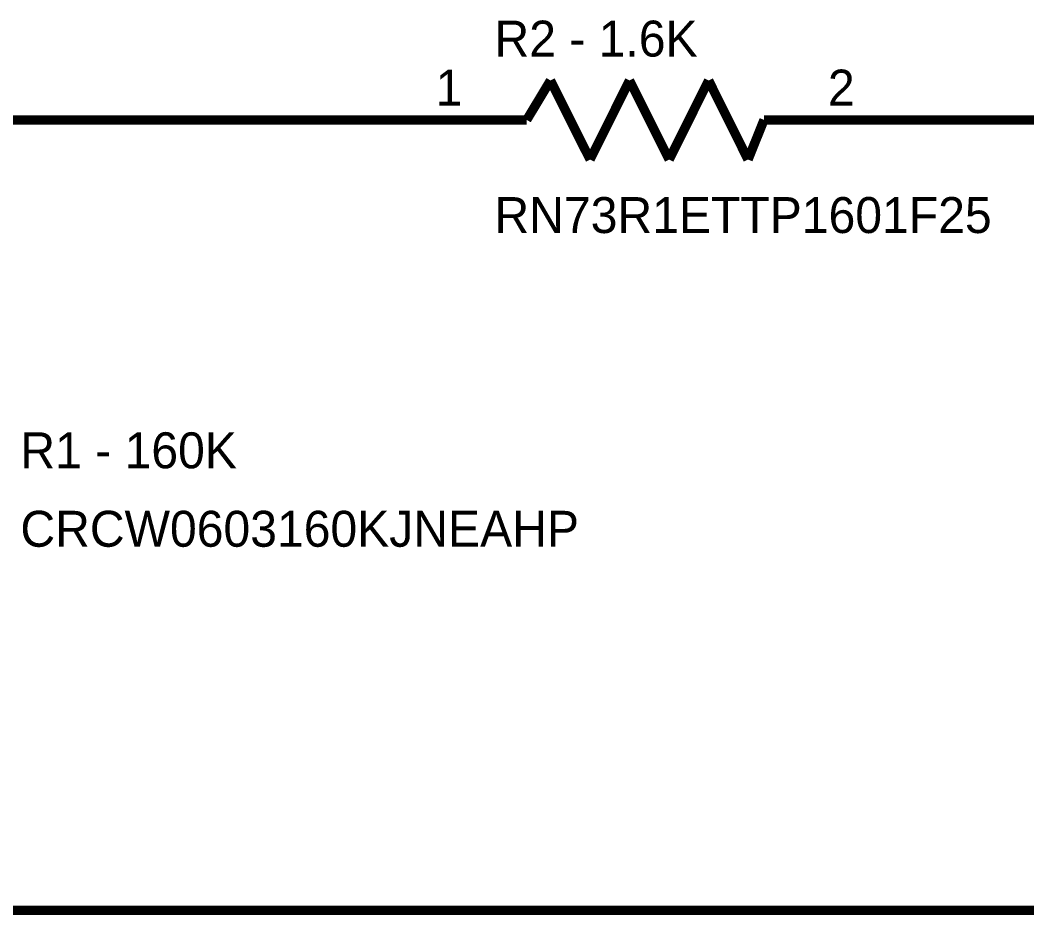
# Model space of a CAD drawing. Header units: inches. Extents: x 0 to 11.8, y 0 to 7.9.
# Drawn here: x 3.659 to 4.933, y 2.594 to 3.726 of the extents above; entities that cross this region are included whole.
import ezdxf

# ---------------------------------------------------------------- set-up
doc = ezdxf.new("R2010")
doc.units = ezdxf.units.IN
doc.header["$MEASUREMENT"] = 0
doc.layers.add('Sheet', color=255, linetype='Continuous')

msp = doc.modelspace()

# ---------------------------------------------------------------- linework, layer by layer
at = {"layer": 'Sheet'}
for points in [[(4.3001, 3.6, 0.0118, 0.0118, 0), (4.3301, 3.6499, 0.0118, 0.0118, 0)], [(4.3301, 3.6499, 0.0118, 0.0118, 0), (4.3802, 3.5498, 0.0118, 0.0118, 0)], [(4.3802, 3.5498, 0.0118, 0.0118, 0), (4.4301, 3.6499, 0.0118, 0.0118, 0)], [(4.4301, 3.6499, 0.0118, 0.0118, 0), (4.4802, 3.5498, 0.0118, 0.0118, 0)], [(4.4802, 3.5498, 0.0118, 0.0118, 0), (4.5301, 3.6499, 0.0118, 0.0118, 0)], [(4.5301, 3.6499, 0.0118, 0.0118, 0), (4.58, 3.5498, 0.0118, 0.0118, 0)], [(2.8, 3.6, 0.0118, 0.0118, 0), (3.0001, 3.6, 0.0118, 0.0118, 0), (3.6002, 3.6, 0.0118, 0.0118, 0), (4.1001, 3.6, 0.0118, 0.0118, 0)], [(4.3001, 3.6, 0.0118, 0.0118, 0), (4.1001, 3.6, 0.0118, 0.0118, 0)], [(4.3001, 3.6, 0.0118, 0.0118, 0), (4.2701, 3.6, 0.0118, 0.0118, 0)], [(4.58, 3.5498, 0.0118, 0.0118, 0), (4.6002, 3.6, 0.0118, 0.0118, 0)], [(4.6002, 3.6, 0.0118, 0.0118, 0), (4.8002, 3.6, 0.0118, 0.0118, 0)], [(4.6002, 3.6, 0.0118, 0.0118, 0), (4.6301, 3.6, 0.0118, 0.0118, 0)], [(4.8002, 3.6, 0.0118, 0.0118, 0), (5.2, 3.6, 0.0118, 0.0118, 0), (6.2002, 3.6, 0.0118, 0.0118, 0)], [(6.2002, 2.5998, 0.0118, 0.0118, 0), (5.2, 2.5998, 0.0118, 0.0118, 0), (3.6002, 2.5998, 0.0118, 0.0118, 0), (2.9001, 2.5998, 0.0118, 0.0118, 0)]]:
    msp.add_lwpolyline(points, format="xyseb", dxfattribs=at)

# ---------------------------------------------------------------- texts
for s, height, p in [('R2 - 1.6K', 0.04548, (4.2593, 3.6801)), ('1', 0.0455, (4.1848, 3.6181)), ('2', 0.0455, (4.681, 3.6181)), ('RN73R1ETTP1601F25', 0.045484, (4.2593, 3.4568)), ('R1 - 160K', 0.04548, (3.6597, 3.1591)), ('CRCW0603160KJNEAHP', 0.045484, (3.6597, 3.0598))]:
    msp.add_text(s, height=height, dxfattribs=at).set_placement(p)

doc.saveas('drawing.dxf')
